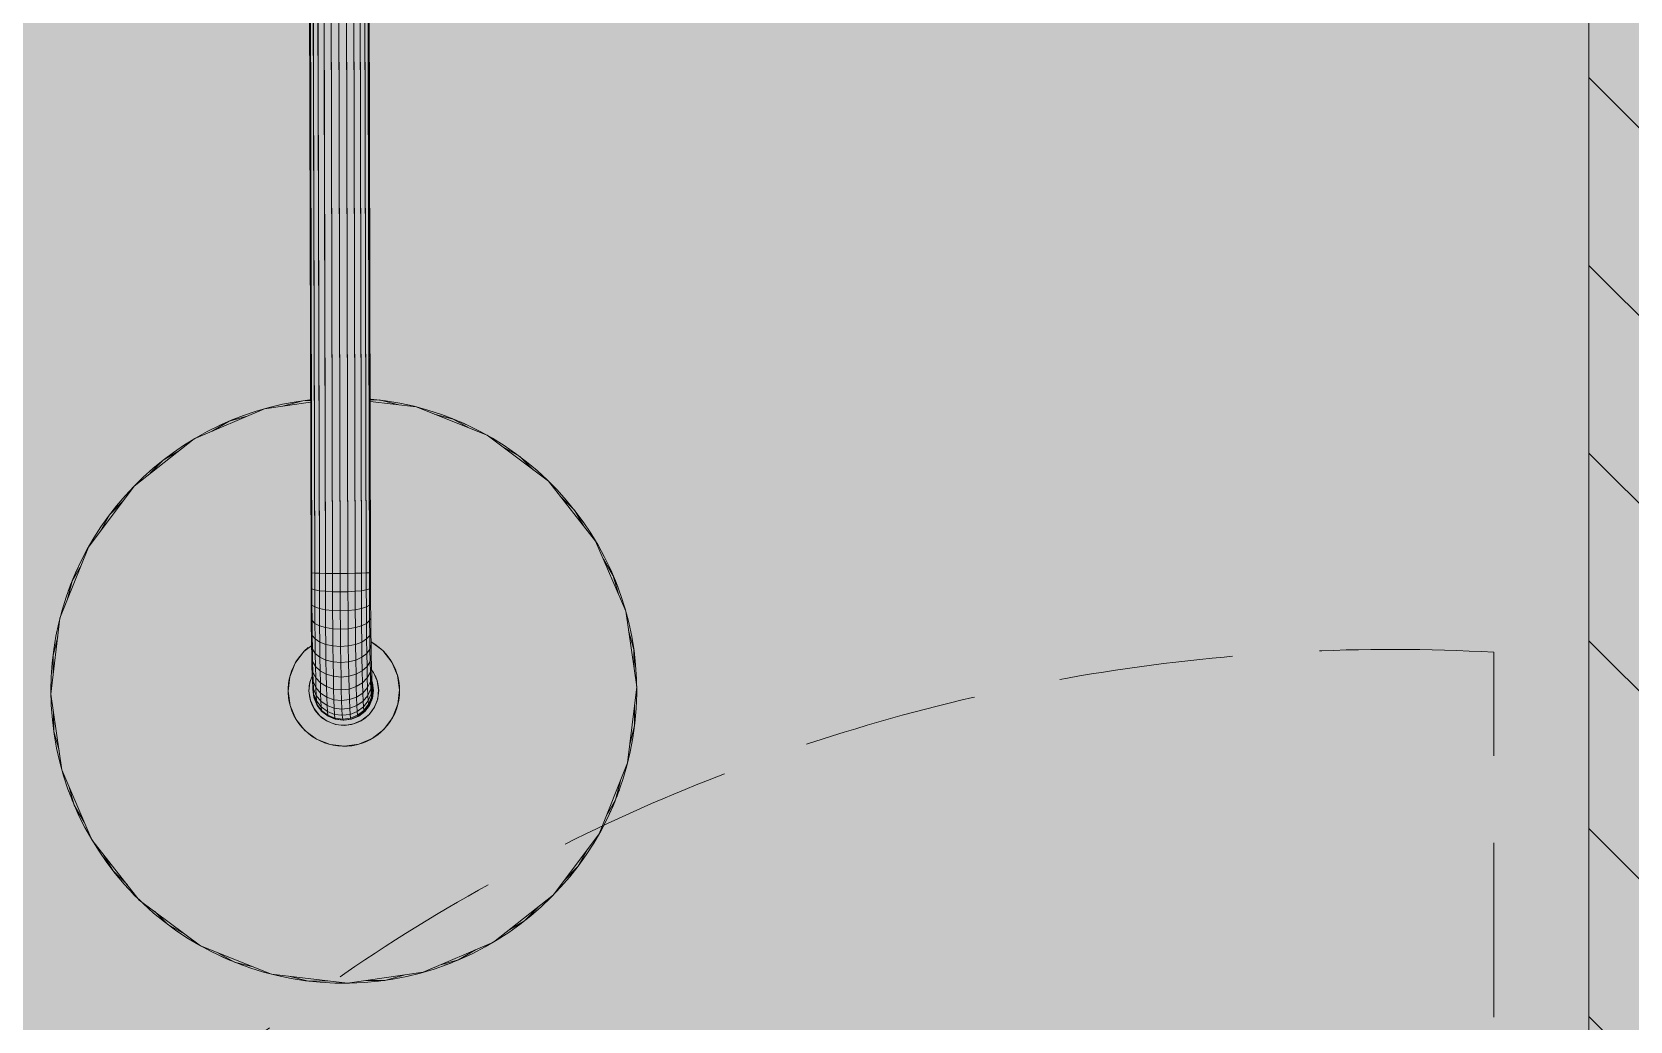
# Model space of a CAD drawing. Header units: millimetres. Extents: x -18512 to 101824, y -95768 to 52898.
# Drawn here: x 73229 to 73802, y -55471 to -55116 of the extents above; entities that cross this region are included whole.
import ezdxf

# ---------------------------------------------------------------- set-up
doc = ezdxf.new("R2010")
doc.units = ezdxf.units.MM
doc.header["$LTSCALE"] = 25
doc.linetypes.add('DASHED', pattern=[0.75, 0.5, -0.25])
doc.layers.get('0').update_dxf_attribs({"color": 254, "lineweight": 0})
for name, color, linetype, lineweight in [('_FW_FUR_FIXED', 62, 'Continuous', 0), ('I-WALL', 2, 'Continuous', 9), ('xref-first floor frm cunsult$0$G-IMPT', 8, 'Continuous', 9)]:
    doc.layers.add(name, color=color, linetype=linetype, lineweight=lineweight)
doc.layers.add('AR WALL HATCH', color=8, linetype='Continuous')

# ---------------------------------------------------------------- blocks, each defined once
blk = doc.blocks.new('xref-first floor frm cunsult$0$rainshower - rain shower_dwg_Group_1-6994171-FIRST FLOOR PLAN')
at = {"layer": 'xref-first floor frm cunsult$0$G-IMPT'}
for p, q in [((76.56, 206.07), (103.69, 209.98)), ((83.51, 207.07), (90.28, 208.96)), ((90.28, 208.96), (97.02, 209.02)), ((103.69, 209.98), (130.91, 206.74)), ((110.66, 209.15), (117.68, 209.22)), ((117.68, 209.22), (124.22, 207.54)), ((130.91, 206.74), (156.36, 196.57)), ((51.37, 195.27), (76.56, 206.07)), ((57.82, 198.04), (63.87, 201.6)), ((63.87, 201.6), (70.37, 203.41)), ((137.43, 204.14), (144.23, 202.39)), ((144.23, 202.39), (150.1, 199.07)), ((29.83, 178.31), (51.37, 195.27)), ((156.36, 196.57), (178.31, 180.15)), ((40.27, 187.67), (46.07, 191.1)), ((161.99, 192.36), (168.1, 188.91)), ((35.35, 182.66), (40.27, 187.67)), ((168.1, 188.91), (172.91, 184.19)), ((13.42, 156.36), (29.83, 178.31)), ((178.31, 180.15), (195.27, 158.61)), ((21.07, 168.1), (25.79, 172.91)), ((182.66, 174.63), (187.67, 169.72)), ((17.62, 161.99), (21.07, 168.1)), ((187.67, 169.72), (191.1, 163.91)), ((3.24, 130.91), (13.42, 156.36)), ((195.27, 158.61), (206.07, 133.42)), ((7.6, 144.23), (10.91, 150.1)), ((198.04, 152.16), (201.6, 146.11)), ((7.6, 144.23), (5.85, 137.43)), ((201.6, 146.11), (203.41, 139.62)), ((209.98, 106.29), (206.07, 133.42)), ((0, 103.69), (3.24, 130.91)), ((207.07, 126.47), (208.96, 119.71)), ((2.44, 124.22), (0.76, 117.68)), ((90.67, 118.95), (94.77, 122.18)), ((94.77, 122.18), (99.57, 124.24)), ((99.57, 124.24), (104.74, 124.99)), ((104.74, 124.99), (109.92, 124.37)), ((109.92, 124.37), (114.77, 122.44)), ((114.77, 122.44), (118.95, 119.31)), ((0.83, 110.66), (0.76, 117.68)), ((85.61, 109.92), (87.55, 114.77)), ((87.55, 114.77), (90.67, 118.95)), ((98.49, 115.67), (95.95, 113.63)), ((101.48, 116.99), (98.49, 115.67)), ((101.48, 116.99), (104.7, 117.49)), ((107.95, 117.14), (104.7, 117.49)), ((107.95, 117.14), (110.99, 115.96)), ((113.63, 114.03), (110.99, 115.96)), ((118.95, 119.31), (122.18, 115.21)), ((122.18, 115.21), (124.24, 110.41)), ((208.96, 119.71), (209.02, 112.96)), ((85.61, 109.92), (84.99, 104.74)), ((92.85, 107.95), (94.03, 110.99)), ((94.03, 110.99), (95.95, 113.63)), ((115.67, 111.49), (113.63, 114.03)), ((116.99, 108.5), (115.67, 111.49)), ((124.24, 110.41), (124.99, 105.25)), ((3.91, 76.56), (0, 103.69)), ((85.74, 99.57), (84.99, 104.74)), ((92.85, 107.95), (92.5, 104.7)), ((92.5, 104.7), (93, 101.48)), ((117.49, 105.28), (116.99, 108.5)), ((117.14, 102.03), (117.49, 105.28)), ((124.37, 100.06), (124.99, 105.25)), ((206.74, 79.07), (209.98, 106.29)), ((85.74, 99.57), (87.8, 94.77)), ((93, 101.48), (94.31, 98.49)), ((95.04, 97.59), (94.31, 98.49)), ((116.07, 99.29), (117.14, 102.03)), ((122.44, 95.21), (124.37, 100.06)), ((209.15, 99.32), (209.22, 92.3)), ((1.03, 90.28), (0.96, 97.02)), ((87.8, 94.77), (91.03, 90.67)), ((119.31, 91.03), (122.44, 95.21)), ((207.54, 85.77), (209.22, 92.3)), ((1.03, 90.28), (2.91, 83.51)), ((91.03, 90.67), (95.21, 87.55)), ((116.5, 88.82), (119.31, 91.03)), ((14.72, 51.37), (3.91, 76.56)), ((206.74, 79.07), (196.57, 53.62)), ((6.57, 70.37), (8.38, 63.87)), ((202.39, 65.76), (204.14, 72.55)), ((8.38, 63.87), (11.95, 57.82)), ((199.07, 59.88), (202.39, 65.76)), ((196.57, 53.62), (180.15, 31.67)), ((31.67, 29.83), (14.72, 51.37)), ((18.89, 46.07), (22.32, 40.27)), ((188.91, 41.88), (192.36, 48)), ((22.32, 40.27), (27.33, 35.35)), ((184.19, 37.07), (188.91, 41.88)), ((53.62, 13.42), (31.67, 29.83)), ((180.15, 31.67), (158.61, 14.72)), ((37.07, 25.79), (41.88, 21.07)), ((169.72, 22.32), (174.26, 26.95)), ((41.88, 21.07), (48, 17.62)), ((163.91, 18.89), (169.72, 22.32)), ((79.07, 3.24), (53.62, 13.42)), ((158.61, 14.72), (133.42, 3.91)), ((146.11, 8.38), (152.16, 11.95)), ((59.88, 10.91), (65.76, 7.6)), ((65.76, 7.6), (72.55, 5.85)), ((139.62, 6.57), (146.11, 8.38)), ((95.54, 1.28), (79.07, 3.24)), ((85.77, 2.44), (92.3, 0.76)), ((92.3, 0.76), (95.54, 0.79)), ((116.89, 1.53), (133.42, 3.91)), ((116.89, 1), (119.71, 1.03)), ((119.71, 1.03), (126.47, 2.91))]:
    blk.add_line(p, q, dxfattribs=at)
for radius, start, end in [(105, 360, 264.7077), (105, 88.8594, 90), (105, 88.8594, 90), (105, 110.1403, 115.1724), (105, 110.1403, 115.1724), (105, 65.1403, 70.1725), (105, 65.1403, 70.1725), (105, 133.8593, 135), (105, 133.8593, 135), (105, 43.8594, 45), (105, 43.8594, 45), (105, 155.1403, 160.1724), (105, 155.1403, 160.1724), (105, 20.1403, 25.1724), (105, 20.1403, 25.1724), (20, 309.7296, 180), (12.5, 360, 205.6201), (105, 178.8594, 180), (105, 178.8594, 180), (20, 180, 239.8649), (12.5, 345.4679, 360), (105, 276.6626, 360), (105, 358.8594, 360), (105, 358.8594, 360), (105, 200.1403, 205.1724), (105, 200.1403, 205.1724), (105, 335.1403, 340.1725), (105, 335.1403, 340.1725), (105, 223.8594, 225), (105, 223.8594, 225), (105, 313.8594, 315), (105, 313.8594, 315), (105, 245.1403, 250.1724), (105, 245.1403, 250.1724), (105, 290.1403, 295.1724), (105, 290.1403, 295.1724)]:
    blk.add_arc((104.99, 104.99), radius, start, end, dxfattribs=at)
blk = doc.blocks.new('xref-first floor frm cunsult$0$rainshower - rain shower_dwg_Group_8-6994175-FIRST FLOOR PLAN')
at = {"layer": 'xref-first floor frm cunsult$0$G-IMPT'}
for p, q in [((145.35, 490.48), (147.04, 492.7)), ((147.32, 492.7), (145.62, 490.48)), ((147.04, 492.7), (149.25, 494.39)), ((147.04, 492.7), (147.32, 492.7)), ((149.53, 494.39), (147.32, 492.7)), ((147.32, 492.7), (147.44, 492.28)), ((149.65, 493.97), (147.44, 492.28)), ((149.25, 494.39), (151.83, 495.46)), ((149.25, 494.39), (149.53, 494.39)), ((152.1, 495.46), (149.53, 494.39)), ((149.53, 494.39), (149.65, 493.97)), ((152.23, 495.03), (149.65, 493.97)), ((149.65, 493.97), (149.78, 492.65)), ((152.36, 493.69), (149.78, 492.65)), ((149.78, 492.65), (152.36, 493.69)), ((151.83, 495.46), (154.59, 495.82)), ((151.83, 495.46), (152.1, 495.46)), ((154.87, 495.82), (152.1, 495.46)), ((152.1, 495.46), (152.23, 495.03)), ((154.99, 495.39), (152.23, 495.03)), ((152.23, 495.03), (152.36, 493.69)), ((155.12, 494.04), (152.36, 493.69)), ((152.36, 493.69), (152.48, 491.47)), ((154.59, 495.82), (154.87, 495.82)), ((154.59, 495.82), (157.36, 495.46)), ((154.59, 495.82), (157.36, 495.46)), ((157.36, 495.46), (154.59, 495.82)), ((157.63, 495.46), (154.87, 495.82)), ((154.87, 495.82), (154.99, 495.39)), ((157.75, 495.03), (154.99, 495.39)), ((154.99, 495.39), (155.12, 494.04)), ((157.88, 493.69), (155.12, 494.04)), ((155.12, 494.04), (155.25, 491.81)), ((155.12, 494.04), (157.88, 493.69)), ((159.93, 494.39), (157.36, 495.46)), ((157.63, 495.46), (157.36, 495.46)), ((157.36, 495.46), (159.93, 494.39)), ((160.2, 494.39), (157.63, 495.46)), ((157.63, 495.46), (157.75, 495.03)), ((160.33, 493.97), (157.75, 495.03)), ((157.75, 495.03), (157.88, 493.69)), ((160.45, 492.65), (157.88, 493.69)), ((157.88, 493.69), (158.01, 491.47)), ((157.88, 493.69), (160.45, 492.65)), ((157.88, 493.69), (158.01, 491.47)), ((162.14, 492.7), (159.93, 494.39)), ((160.2, 494.39), (159.93, 494.39)), ((162.41, 492.7), (160.2, 494.39)), ((160.2, 494.39), (160.33, 493.97)), ((162.53, 492.29), (160.33, 493.97)), ((160.33, 493.97), (160.45, 492.65)), ((162.14, 492.7), (162.41, 492.7)), ((164.11, 490.48), (162.41, 492.7)), ((162.41, 492.7), (162.53, 492.29)), ((144.28, 487.91), (143.92, 485.14)), ((144.55, 487.91), (144.19, 485.14)), ((144.28, 487.91), (145.35, 490.48)), ((144.28, 487.91), (144.55, 487.91)), ((144.66, 487.53), (144.29, 484.78)), ((145.62, 490.48), (144.55, 487.91)), ((144.55, 487.91), (144.62, 487.68)), ((145.73, 490.09), (144.66, 487.53)), ((144.66, 487.53), (144.77, 486.38)), ((145.85, 488.87), (144.77, 486.38)), ((145.35, 490.48), (145.62, 490.48)), ((145.62, 490.48), (145.73, 490.09)), ((147.44, 492.28), (145.73, 490.09)), ((145.73, 490.09), (145.85, 488.87)), ((147.56, 491.01), (145.85, 488.87)), ((145.85, 488.87), (147.56, 491.01)), ((145.85, 488.87), (145.96, 486.87)), ((147.68, 488.91), (145.96, 486.87)), ((147.44, 492.28), (147.56, 491.01)), ((149.78, 492.65), (147.56, 491.01)), ((147.56, 491.01), (147.68, 488.91)), ((147.56, 491.01), (147.68, 488.91)), ((149.9, 490.48), (147.68, 488.91)), ((147.68, 488.91), (149.9, 490.48)), ((147.68, 488.91), (147.79, 486.03)), ((150.02, 487.5), (147.79, 486.03)), ((150.02, 487.5), (147.79, 486.03)), ((149.78, 492.65), (149.9, 490.48)), ((152.48, 491.47), (149.9, 490.48)), ((149.9, 490.48), (152.48, 491.47)), ((149.9, 490.48), (150.01, 487.68)), ((149.9, 490.48), (150.01, 487.68)), ((152.6, 488.42), (150.02, 487.5)), ((150.02, 487.5), (150.12, 483.75)), ((150.12, 483.75), (150.02, 487.5)), ((155.25, 491.81), (152.48, 491.47)), ((152.48, 491.47), (152.6, 488.42)), ((152.48, 491.47), (152.6, 488.42)), ((155.37, 488.74), (152.6, 488.42)), ((152.6, 488.42), (152.71, 484.6)), ((158.01, 491.47), (155.25, 491.81)), ((155.25, 491.81), (155.37, 488.74)), ((155.25, 491.81), (155.37, 488.74)), ((158.13, 488.43), (155.37, 488.74)), ((155.37, 488.74), (155.48, 484.89)), ((155.37, 488.74), (158.13, 488.43)), ((160.58, 490.49), (158.01, 491.47)), ((158.01, 491.47), (158.13, 488.43)), ((160.69, 487.5), (158.13, 488.43)), ((158.13, 488.43), (158.24, 484.6)), ((158.13, 488.43), (158.24, 484.6)), ((162.66, 491.01), (160.45, 492.65)), ((160.45, 492.65), (160.58, 490.49)), ((162.77, 488.91), (160.58, 490.49)), ((160.58, 490.49), (160.68, 487.68)), ((162.89, 486.03), (160.69, 487.5)), ((160.69, 487.5), (160.8, 483.75)), ((160.69, 487.5), (162.89, 486.03)), ((164.23, 490.09), (162.53, 492.29)), ((162.53, 492.29), (162.66, 491.01)), ((164.34, 488.87), (162.66, 491.01)), ((162.66, 491.01), (162.77, 488.91)), ((162.66, 491.01), (164.34, 488.87)), ((162.66, 491.01), (162.77, 488.91)), ((164.45, 486.87), (162.77, 488.91)), ((162.77, 488.91), (162.89, 486.03)), ((162.77, 488.91), (164.45, 486.87)), ((165.18, 487.91), (164.11, 490.48)), ((165.29, 487.53), (164.23, 490.09)), ((164.23, 490.09), (164.34, 488.87)), ((164.91, 487.91), (164.29, 489.39)), ((164.91, 487.91), (164.29, 489.39)), ((165.4, 486.38), (164.34, 488.87)), ((164.34, 488.87), (164.45, 486.87)), ((164.34, 488.87), (164.45, 486.87)), ((164.91, 487.91), (165.18, 487.91)), ((165.18, 487.91), (165.29, 487.53)), ((165.54, 485.14), (165.18, 487.91)), ((165.64, 484.78), (165.29, 487.53)), ((165.29, 487.53), (165.4, 486.38)), ((144.28, 482.38), (143.92, 485.14)), ((143.92, 485.14), (144.19, 485.14)), ((144.55, 482.38), (144.19, 485.14)), ((144.19, 485.14), (144.29, 484.78)), ((144.28, 482.38), (144.84, 481.02)), ((144.28, 482.38), (144.55, 482.38)), ((144.65, 482.04), (144.29, 484.78)), ((144.29, 484.78), (144.4, 483.7)), ((144.77, 486.38), (144.4, 483.7)), ((144.4, 483.7), (144.5, 481.92)), ((144.75, 481.03), (144.4, 483.7)), ((144.88, 484.48), (144.5, 481.92)), ((144.5, 481.92), (144.59, 479.47)), ((144.72, 480.26), (144.5, 481.92)), ((144.92, 481.49), (144.55, 482.38)), ((144.55, 482.38), (144.65, 482.04)), ((144.98, 481.87), (144.59, 479.47)), ((144.65, 482.04), (144.91, 481.41)), ((144.65, 482.04), (144.75, 481.03)), ((144.77, 486.38), (144.88, 484.48)), ((144.77, 486.38), (144.88, 484.48)), ((145.96, 486.87), (144.88, 484.48)), ((144.88, 484.48), (144.98, 481.87)), ((146.07, 484.11), (144.98, 481.87)), ((144.98, 481.87), (145.07, 478.59)), ((145.96, 486.87), (146.07, 484.11)), ((147.79, 486.03), (146.07, 484.11)), ((146.07, 484.11), (146.17, 480.64)), ((147.89, 482.4), (146.17, 480.64)), ((147.79, 486.03), (147.89, 482.4)), ((150.12, 483.75), (147.89, 482.4)), ((147.89, 482.4), (147.99, 478.1)), ((147.99, 478.1), (147.89, 482.4)), ((152.71, 484.6), (150.12, 483.75)), ((152.71, 484.6), (150.12, 483.75)), ((150.12, 483.75), (150.22, 479.3)), ((155.48, 484.89), (152.71, 484.6)), ((152.71, 484.6), (152.81, 480.05)), ((152.81, 480.05), (152.71, 484.6)), ((158.24, 484.6), (155.48, 484.89)), ((155.48, 484.89), (155.58, 480.31)), ((160.8, 483.75), (158.24, 484.6)), ((158.24, 484.6), (158.33, 480.05)), ((162.99, 482.4), (160.8, 483.75)), ((160.8, 483.75), (160.89, 479.3)), ((164.56, 484.11), (162.89, 486.03)), ((162.89, 486.03), (162.99, 482.4)), ((162.89, 486.03), (162.99, 482.4)), ((164.66, 480.64), (162.99, 482.4)), ((162.99, 482.4), (163.08, 478.1)), ((162.99, 482.4), (164.66, 480.64)), ((165.5, 484.48), (164.45, 486.87)), ((164.45, 486.87), (164.56, 484.11)), ((164.45, 486.87), (165.5, 484.48)), ((164.45, 486.87), (164.56, 484.11)), ((165.6, 481.87), (164.56, 484.11)), ((164.56, 484.11), (164.66, 480.64)), ((165.75, 483.7), (165.4, 486.38)), ((165.4, 486.38), (165.5, 484.48)), ((165.85, 481.92), (165.5, 484.48)), ((165.5, 484.48), (165.6, 481.87)), ((165.5, 484.48), (165.6, 481.87)), ((165.52, 483.91), (165.64, 484.78)), ((165.54, 485.14), (165.64, 484.78)), ((165.58, 482.51), (165.75, 483.7)), ((165.94, 479.47), (165.6, 481.87)), ((165.6, 481.87), (165.7, 478.59)), ((165.64, 484.78), (165.75, 483.7)), ((165.64, 480.55), (165.85, 481.92)), ((165.75, 483.7), (165.85, 481.92)), ((165.85, 481.92), (165.94, 479.47)), ((144.59, 479.47), (144.68, 476.4)), ((145.07, 478.59), (144.68, 476.4)), ((144.68, 476.4), (144.76, 472.74)), ((146.17, 480.64), (145.07, 478.59)), ((145.07, 478.59), (145.16, 474.7)), ((146.26, 476.53), (145.16, 474.7)), ((146.17, 480.64), (146.26, 476.53)), ((146.17, 480.64), (146.26, 476.53)), ((147.99, 478.1), (146.26, 476.53)), ((146.26, 476.53), (146.34, 471.84)), ((150.22, 479.3), (147.99, 478.1)), ((150.22, 479.3), (147.99, 478.1)), ((147.99, 478.1), (148.07, 473.19)), ((152.81, 480.05), (150.22, 479.3)), ((150.22, 479.3), (150.3, 474.22)), ((150.3, 474.22), (150.22, 479.3)), ((155.58, 480.31), (152.81, 480.05)), ((155.58, 480.31), (152.81, 480.05)), ((152.81, 480.05), (152.9, 474.87)), ((158.33, 480.05), (155.58, 480.31)), ((155.58, 480.31), (155.66, 475.1)), ((155.66, 475.1), (155.58, 480.31)), ((160.89, 479.3), (158.33, 480.05)), ((158.33, 480.05), (158.42, 474.87)), ((163.08, 478.1), (160.89, 479.3)), ((160.89, 479.3), (160.98, 474.22)), ((164.75, 476.53), (163.08, 478.1)), ((163.08, 478.1), (163.17, 473.19)), ((163.08, 478.1), (164.75, 476.53)), ((165.7, 478.59), (164.66, 480.64)), ((164.66, 480.64), (164.75, 476.53)), ((164.66, 480.64), (164.75, 476.53)), ((165.78, 474.7), (164.75, 476.53)), ((164.75, 476.53), (164.83, 471.84)), ((164.75, 476.53), (165.78, 474.7)), ((164.75, 476.53), (164.83, 471.84)), ((166.03, 476.4), (165.7, 478.59)), ((165.7, 478.59), (165.78, 474.7)), ((165.71, 478.05), (165.94, 479.47)), ((165.78, 474.99), (166.03, 476.4)), ((166.03, 476.4), (165.78, 474.99)), ((165.94, 479.47), (166.03, 476.4)), ((166.03, 476.4), (166.11, 472.75)), ((145.16, 474.7), (144.76, 472.74)), ((144.76, 472.74), (144.83, 468.58)), ((145.23, 470.27), (144.83, 468.58)), ((145.16, 474.7), (145.23, 470.27)), ((145.23, 470.27), (145.16, 474.7)), ((146.34, 471.84), (145.23, 470.27)), ((146.34, 471.84), (145.23, 470.27)), ((145.23, 470.27), (145.3, 465.36)), ((148.07, 473.19), (146.34, 471.84)), ((146.34, 471.84), (146.4, 466.65)), ((146.4, 466.65), (146.34, 471.84)), ((150.3, 474.22), (148.07, 473.19)), ((148.07, 473.19), (150.3, 474.22)), ((148.07, 473.19), (148.14, 467.76)), ((152.9, 474.87), (150.3, 474.22)), ((152.9, 474.87), (150.3, 474.22)), ((150.3, 474.22), (150.38, 468.61)), ((150.3, 474.22), (150.38, 468.61)), ((155.66, 475.1), (152.9, 474.87)), ((152.9, 474.87), (152.97, 469.14)), ((152.97, 469.14), (152.9, 474.87)), ((158.42, 474.87), (155.66, 475.1)), ((155.66, 475.1), (155.74, 469.33)), ((158.42, 474.87), (155.66, 475.1)), ((160.98, 474.22), (158.42, 474.87)), ((158.42, 474.87), (158.49, 469.15)), ((158.49, 469.15), (158.42, 474.87)), ((163.17, 473.19), (160.98, 474.22)), ((160.98, 474.22), (161.05, 468.61)), ((160.98, 474.22), (161.05, 468.61)), ((164.83, 471.84), (163.17, 473.19)), ((163.17, 473.19), (163.23, 467.76)), ((165.86, 470.27), (164.83, 471.84)), ((164.83, 471.84), (164.89, 466.65)), ((166.11, 472.75), (165.78, 474.7)), ((165.78, 474.7), (165.86, 470.27)), ((165.78, 474.7), (166.11, 472.75)), ((165.78, 474.7), (165.86, 470.27)), ((165.84, 471.42), (166.11, 472.75)), ((166.18, 468.58), (165.86, 470.27)), ((165.86, 470.27), (165.92, 465.36)), ((166.11, 472.75), (166.18, 468.58)), ((166.11, 472.75), (166.18, 468.58)), ((144.83, 468.58), (144.88, 464.25)), ((144.83, 468.58), (144.88, 464.25)), ((145.3, 465.36), (144.89, 463.98)), ((146.4, 466.65), (145.3, 465.36)), ((145.3, 465.36), (145.34, 460.07)), ((148.14, 467.76), (146.4, 466.65)), ((148.14, 467.76), (146.4, 466.65)), ((146.4, 466.65), (146.46, 461.06)), ((150.38, 468.61), (148.14, 467.76)), ((148.14, 467.76), (148.19, 461.91)), ((148.19, 461.91), (148.14, 467.76)), ((152.97, 469.14), (150.38, 468.61)), ((150.38, 468.61), (152.97, 469.14)), ((150.38, 468.61), (150.43, 462.56)), ((155.74, 469.33), (152.97, 469.14)), ((155.74, 469.33), (152.97, 469.14)), ((152.97, 469.14), (153.03, 462.97)), ((158.49, 469.15), (155.74, 469.33)), ((155.74, 469.33), (155.8, 463.1)), ((155.74, 469.33), (158.49, 469.15)), ((155.8, 463.1), (155.74, 469.33)), ((161.05, 468.61), (158.49, 469.15)), ((158.49, 469.15), (158.55, 462.97)), ((158.49, 469.15), (158.55, 462.97)), ((163.23, 467.76), (161.05, 468.61)), ((161.05, 468.61), (161.11, 462.56)), ((161.05, 468.61), (163.23, 467.76)), ((164.89, 466.65), (163.23, 467.76)), ((163.23, 467.76), (163.29, 461.91)), ((165.92, 465.36), (164.89, 466.65)), ((164.89, 466.65), (164.95, 461.06)), ((164.89, 466.65), (165.92, 465.36)), ((166.24, 463.98), (165.92, 465.36)), ((165.92, 465.36), (165.97, 460.07)), ((165.92, 465.36), (165.97, 460.07)), ((166.18, 468.58), (166.23, 464.25)), ((144.89, 463.98), (144.93, 459.01)), ((145.34, 460.07), (144.93, 459.01)), ((144.93, 459.01), (144.97, 453.76)), ((144.97, 453.76), (144.93, 459.01)), ((146.46, 461.06), (145.34, 460.07)), ((145.34, 460.07), (146.46, 461.06)), ((145.34, 460.07), (145.38, 454.48)), ((145.34, 460.07), (145.38, 454.48)), ((148.19, 461.91), (146.46, 461.06)), ((146.46, 461.06), (146.49, 455.15)), ((150.43, 462.56), (148.19, 461.91)), ((148.19, 461.91), (148.23, 455.72)), ((153.03, 462.97), (150.43, 462.56)), ((150.43, 462.56), (153.03, 462.97)), ((150.43, 462.56), (150.47, 456.16)), ((155.8, 463.1), (153.03, 462.97)), ((153.03, 462.97), (153.07, 456.44)), ((153.03, 462.97), (153.07, 456.44)), ((158.55, 462.97), (155.8, 463.1)), ((155.8, 463.1), (155.84, 456.54)), ((161.11, 462.56), (158.55, 462.97)), ((158.55, 462.97), (158.59, 456.44)), ((158.55, 462.97), (161.11, 462.56)), ((163.29, 461.91), (161.11, 462.56)), ((161.11, 462.56), (161.15, 456.16)), ((163.29, 461.91), (161.11, 462.56)), ((161.11, 462.56), (161.15, 456.16)), ((164.95, 461.06), (163.29, 461.91)), ((163.29, 461.91), (163.33, 455.72)), ((163.33, 455.72), (163.29, 461.91)), ((165.97, 460.07), (164.95, 461.06)), ((164.95, 461.06), (164.99, 455.15)), ((164.95, 461.06), (164.99, 455.15)), ((166.28, 459.01), (165.97, 460.07)), ((165.97, 460.07), (166, 454.48)), ((165.97, 460.07), (166.28, 459.01)), ((166.24, 463.98), (166.28, 459.01)), ((166.28, 459.01), (166.32, 453.77)), ((166.28, 459.01), (166.32, 453.77)), ((145.38, 454.48), (144.97, 453.76)), ((144.97, 453.76), (144.99, 448.33)), ((146.49, 455.15), (145.38, 454.48)), ((145.38, 454.48), (146.49, 455.15)), ((145.38, 454.48), (145.4, 448.69)), ((148.23, 455.72), (146.49, 455.15)), ((146.49, 455.15), (146.52, 449.03)), ((146.49, 455.15), (146.52, 449.03)), ((150.47, 456.16), (148.23, 455.72)), ((148.23, 455.72), (148.26, 449.32)), ((148.23, 455.72), (148.26, 449.32)), ((153.07, 456.44), (150.47, 456.16)), ((150.47, 456.16), (150.5, 449.54)), ((155.84, 456.54), (153.07, 456.44)), ((153.07, 456.44), (155.84, 456.54)), ((153.07, 456.44), (153.09, 449.68)), ((158.59, 456.44), (155.84, 456.54)), ((155.84, 456.54), (155.86, 449.73)), ((155.84, 456.54), (155.86, 449.73)), ((161.15, 456.16), (158.59, 456.44)), ((158.59, 456.44), (158.62, 449.68)), ((163.33, 455.72), (161.15, 456.16)), ((161.15, 456.16), (161.17, 449.54)), ((164.99, 455.15), (163.33, 455.72)), ((163.33, 455.72), (163.35, 449.32)), ((166, 454.48), (164.99, 455.15)), ((164.99, 455.15), (165.01, 449.03)), ((164.99, 455.15), (166, 454.48)), ((166.32, 453.77), (166, 454.48)), ((166, 454.48), (166.03, 448.69)), ((166.32, 453.77), (166.34, 448.33)), ((145.4, 448.69), (144.99, 448.33)), ((144.99, 448.33), (144.99, 442.79)), ((146.52, 449.03), (145.4, 448.69)), ((146.52, 449.03), (145.4, 448.69)), ((145.4, 448.69), (145.41, 442.89)), ((148.26, 449.32), (146.52, 449.03)), ((146.52, 449.03), (146.53, 442.97)), ((146.53, 442.97), (146.53, 449.03)), ((150.5, 449.54), (148.26, 449.32)), ((148.26, 449.32), (150.5, 449.54)), ((148.26, 449.32), (148.26, 443.05)), ((153.09, 449.68), (150.5, 449.54)), ((150.5, 449.54), (150.51, 443.1)), ((155.86, 449.73), (153.09, 449.68)), ((155.86, 449.73), (153.09, 449.68)), ((153.09, 449.68), (153.1, 443.14)), ((158.62, 449.68), (155.86, 449.73)), ((155.86, 449.73), (155.87, 443.16)), ((155.86, 449.73), (158.62, 449.68)), ((155.87, 443.16), (155.87, 449.73)), ((161.17, 449.54), (158.62, 449.68)), ((158.62, 449.68), (158.63, 443.15)), ((158.62, 449.68), (161.17, 449.54)), ((158.62, 449.68), (158.62, 443.15)), ((163.35, 449.32), (161.17, 449.54)), ((161.17, 449.54), (161.18, 443.12)), ((163.36, 449.32), (161.17, 449.54)), ((161.17, 449.54), (161.17, 443.12)), ((165.01, 449.03), (163.35, 449.32)), ((163.35, 449.32), (163.36, 443.06)), ((166.03, 448.69), (165.01, 449.03)), ((165.01, 449.03), (165.02, 442.99)), ((166.03, 448.7), (165.01, 449.03)), ((165.01, 449.03), (165.01, 442.99)), ((166.34, 448.33), (166.03, 448.69)), ((166.03, 448.69), (166.03, 442.91)), ((166.34, 448.33), (166.34, 442.82)), ((145.41, 442.89), (144.99, 442.79)), ((144.99, 442.79), (145.75, 128.73)), ((146.53, 442.97), (145.41, 442.89)), ((145.41, 442.89), (146.53, 442.97)), ((145.41, 442.89), (146.17, 128.64)), ((148.26, 443.05), (146.53, 442.97)), ((148.26, 443.05), (146.53, 442.97)), ((146.53, 442.97), (147.28, 128.56)), ((150.51, 443.1), (148.26, 443.05)), ((148.26, 443.05), (149.02, 128.5)), ((153.1, 443.14), (150.51, 443.1)), ((150.51, 443.1), (151.27, 128.45)), ((155.87, 443.16), (153.1, 443.14)), ((153.1, 443.14), (153.86, 128.42)), ((158.63, 443.15), (155.87, 443.16)), ((155.87, 443.16), (156.63, 128.42)), ((161.18, 443.12), (158.63, 443.15)), ((158.63, 443.15), (159.39, 128.44)), ((163.36, 443.06), (161.18, 443.12)), ((161.18, 443.12), (161.94, 128.48)), ((161.18, 443.12), (163.36, 443.06)), ((165.02, 442.99), (163.36, 443.06)), ((163.36, 443.06), (164.12, 128.54)), ((166.03, 442.91), (165.02, 442.99)), ((165.02, 442.99), (165.78, 128.62)), ((166.34, 442.82), (166.03, 442.91)), ((166.03, 442.91), (166.79, 128.71)), ((166.34, 442.82), (167.1, 128.8))]:
    blk.add_line(p, q, dxfattribs=at)
at = {"layer": 'xref-first floor frm cunsult$0$G-IMPT', "flags": 128}
for points in [[(157.55, 497.29), (154.3, 497.64), (151.08, 497.14), (148.1, 495.82), (145.55, 493.78), (143.63, 491.14), (142.45, 488.1), (142.1, 484.86), (142.6, 481.63), (143.91, 478.65), (144.64, 477.75)], [(143.92, 485.14), (144.28, 487.91), (145.35, 490.48), (147.04, 492.7)], [(145.35, 490.48), (145.62, 490.48), (147.32, 492.7), (147.44, 492.28), (149.65, 493.97), (149.78, 492.65)], [(157.36, 495.46), (157.63, 495.46), (154.87, 495.82), (154.59, 495.82), (151.83, 495.46), (149.25, 494.39), (147.04, 492.7), (147.32, 492.7), (149.53, 494.39), (149.65, 493.97), (152.23, 495.03), (152.36, 493.69)], [(149.25, 494.39), (149.53, 494.39), (152.1, 495.46), (152.23, 495.03), (154.99, 495.39), (155.12, 494.04)], [(151.83, 495.46), (152.1, 495.46), (154.87, 495.82), (154.99, 495.39), (157.75, 495.03), (157.88, 493.69)], [(152.36, 493.69), (155.12, 494.04), (155.25, 491.81)], [(152.36, 493.69), (152.48, 491.47), (155.25, 491.81)], [(165.67, 479.44), (166.74, 482.19), (167.09, 485.43), (166.59, 488.66), (165.27, 491.64), (163.23, 494.18), (160.59, 496.11), (157.55, 497.29)], [(162.14, 492.7), (159.93, 494.39), (159.93, 494.39), (160.2, 494.39), (157.63, 495.46), (157.75, 495.03), (160.33, 493.97), (160.45, 492.65), (162.66, 491.01)], [(162.14, 492.7), (162.41, 492.7), (160.2, 494.39), (160.33, 493.97), (162.53, 492.29), (162.66, 491.01)], [(164.11, 490.48), (162.41, 492.7), (162.53, 492.29), (164.23, 490.09), (164.34, 488.87)], [(144.84, 481.02), (144.28, 482.38), (143.92, 485.14), (144.19, 485.14), (144.55, 487.91), (144.62, 487.68)], [(145.96, 486.87), (145.85, 488.87), (144.77, 486.38), (144.66, 487.53), (144.29, 484.78), (144.19, 485.14), (144.55, 482.38), (144.65, 482.04), (144.91, 481.41)], [(144.28, 487.91), (144.55, 487.91), (145.62, 490.48), (145.73, 490.09), (147.44, 492.28), (147.56, 491.01)], [(144.66, 487.53), (145.73, 490.09), (145.85, 488.87)], [(147.79, 486.03), (147.68, 488.91), (145.96, 486.87)], [(147.56, 491.01), (149.78, 492.65), (149.9, 490.48)], [(150.02, 487.5), (152.6, 488.42), (152.71, 484.6), (155.48, 484.89), (155.58, 480.31)], [(152.6, 488.42), (155.37, 488.74), (155.48, 484.89)], [(155.25, 491.81), (158.01, 491.47), (158.13, 488.43)], [(158.01, 491.47), (160.58, 490.49), (160.68, 487.68)], [(158.13, 488.43), (160.69, 487.5), (160.8, 483.75)], [(160.45, 492.65), (160.58, 490.49), (162.77, 488.91), (162.89, 486.03)], [(164.11, 490.48), (165.18, 487.91), (164.91, 487.91)], [(165.64, 480.55), (165.85, 481.92), (165.75, 483.7), (165.4, 486.38), (165.29, 487.53), (164.23, 490.09)], [(164.34, 488.87), (165.4, 486.38), (165.5, 484.48)], [(165.54, 485.14), (165.18, 487.91), (165.29, 487.53), (165.64, 484.78), (165.75, 483.7), (165.58, 482.51)], [(144.28, 482.38), (144.55, 482.38), (144.92, 481.49)], [(144.75, 481.03), (144.65, 482.04), (144.29, 484.78), (144.4, 483.7), (144.77, 486.38)], [(144.98, 481.87), (144.88, 484.48), (144.5, 481.92), (144.4, 483.7), (144.75, 481.03)], [(144.72, 480.26), (144.5, 481.92), (144.59, 479.47)], [(144.59, 479.47), (144.98, 481.87), (145.07, 478.59), (146.17, 480.64)], [(144.88, 484.48), (145.96, 486.87), (146.07, 484.11)], [(147.89, 482.4), (146.17, 480.64), (146.07, 484.11), (144.98, 481.87)], [(146.07, 484.11), (147.79, 486.03), (147.89, 482.4)], [(147.89, 482.4), (150.12, 483.75), (150.22, 479.3), (152.81, 480.05)], [(155.48, 484.89), (158.24, 484.6), (158.33, 480.05)], [(158.24, 484.6), (160.8, 483.75), (160.89, 479.3)], [(160.8, 483.75), (162.99, 482.4), (163.08, 478.1)], [(162.89, 486.03), (164.56, 484.11), (164.66, 480.64)], [(164.56, 484.11), (165.6, 481.87), (165.7, 478.59)], [(165.5, 484.48), (165.85, 481.92), (165.94, 479.47), (165.71, 478.05)], [(165.54, 485.14), (165.64, 484.78), (165.52, 483.91)], [(165.6, 481.87), (165.94, 479.47), (166.03, 476.4)], [(144.59, 479.47), (144.68, 476.4), (145.07, 478.59)], [(145.16, 474.7), (144.76, 472.74), (144.68, 476.4)], [(145.07, 478.59), (145.16, 474.7), (146.26, 476.53), (146.34, 471.84), (148.07, 473.19)], [(146.26, 476.53), (147.99, 478.1), (148.07, 473.19)], [(152.81, 480.05), (152.9, 474.87), (155.66, 475.1), (155.74, 469.33)], [(155.58, 480.31), (158.33, 480.05), (158.42, 474.87), (160.98, 474.22)], [(158.33, 480.05), (160.89, 479.3), (160.98, 474.22)], [(160.89, 479.3), (163.08, 478.1), (163.17, 473.19)], [(164.66, 480.64), (165.7, 478.59), (165.78, 474.7)], [(165.7, 478.59), (166.03, 476.4), (166.11, 472.75), (165.84, 471.42)], [(145.3, 465.36), (145.23, 470.27), (144.83, 468.58), (144.76, 472.74)], [(148.07, 473.19), (148.14, 467.76), (150.38, 468.61), (150.43, 462.56)], [(160.98, 474.22), (163.17, 473.19), (163.23, 467.76), (164.89, 466.65), (164.95, 461.06), (165.97, 460.07), (166, 454.48)], [(163.17, 473.19), (164.83, 471.84), (164.89, 466.65)], [(164.83, 471.84), (165.86, 470.27), (165.92, 465.36)], [(165.86, 470.27), (166.18, 468.58), (166.23, 464.25)], [(144.89, 463.98), (145.3, 465.36), (145.34, 460.07)], [(146.46, 461.06), (146.4, 466.65), (145.3, 465.36)], [(152.97, 469.14), (153.03, 462.97), (155.8, 463.1), (155.84, 456.54), (158.59, 456.44), (158.62, 449.68)], [(161.11, 462.56), (161.05, 468.61), (158.49, 469.15)], [(163.23, 467.76), (163.29, 461.91), (164.95, 461.06)], [(165.92, 465.36), (166.24, 463.98), (166.28, 459.01)], [(144.89, 463.98), (144.93, 459.01), (145.34, 460.07)], [(150.47, 456.16), (148.23, 455.72), (148.19, 461.91), (146.46, 461.06)], [(146.46, 461.06), (146.49, 455.15), (148.23, 455.72)], [(150.47, 456.16), (150.43, 462.56), (148.19, 461.91)], [(158.59, 456.44), (158.55, 462.97), (155.8, 463.1)], [(145.4, 448.69), (145.38, 454.48), (144.97, 453.76)], [(144.97, 453.76), (144.99, 448.33), (145.4, 448.69), (145.4, 442.89)], [(153.09, 449.68), (153.07, 456.44), (150.47, 456.16)], [(153.09, 449.68), (150.5, 449.54), (150.47, 456.16)], [(161.17, 449.54), (161.15, 456.16), (158.59, 456.44)], [(161.15, 456.16), (163.33, 455.72), (163.35, 449.32), (165.01, 449.03)], [(165.01, 449.03), (164.99, 455.15), (163.33, 455.72)], [(166, 454.48), (166.32, 453.77), (166.34, 448.33)], [(166, 454.48), (166.03, 448.69), (166.34, 448.33)], [(146.52, 449.03), (148.26, 449.32), (148.26, 443.05), (150.51, 443.1), (151.27, 128.45), (153.86, 128.42), (153.88, 121.19), (156.65, 121.15), (156.67, 113.67), (159.42, 113.79), (159.44, 106.61)], [(150.5, 449.54), (150.5, 443.1), (153.1, 443.14), (153.86, 128.42), (156.63, 128.42)], [(156.63, 128.42), (155.87, 443.16), (153.1, 443.14), (153.1, 449.68)], [(166.79, 128.71), (165.78, 128.62), (165.02, 442.99), (163.36, 443.06), (163.36, 449.32)], [(167.1, 128.8), (166.34, 442.82), (166.03, 442.91), (166.03, 448.69)], [(144.99, 442.79), (145.41, 442.89), (146.17, 128.64), (147.28, 128.56), (147.3, 121.81), (149.04, 121.52)], [(146.17, 128.64), (145.75, 128.73), (144.99, 442.79)], [(146.53, 442.97), (147.28, 128.56), (149.02, 128.5), (149.04, 121.52)], [(151.27, 128.45), (149.02, 128.5), (148.26, 443.05)], [(161.94, 128.48), (159.39, 128.44), (158.63, 443.15), (155.87, 443.16)], [(158.63, 443.15), (161.18, 443.12), (161.94, 128.48)], [(163.36, 443.06), (164.12, 128.54), (165.78, 128.62), (165.79, 121.9)], [(165.02, 442.99), (166.03, 442.91), (166.79, 128.71), (167.1, 128.8), (167.12, 122.6)]]:
    blk.add_lwpolyline(points, dxfattribs=at)
blk.add_blockref('xref-first floor frm cunsult$0$rainshower - rain shower_dwg_Group_1-6994171-FIRST FLOOR PLAN', (49.6, 380.15))
blk = doc.blocks.new('xref-first floor frm cunsult$0$rainshower - rain shower_dwg_Group_2-6994176-FIRST FLOOR PLAN')
blk.add_blockref('xref-first floor frm cunsult$0$rainshower - rain shower_dwg_Group_8-6994175-FIRST FLOOR PLAN', (9.72, -6.14))
blk = doc.blocks.new('xref-first floor frm cunsult$0$rainshower - rain shower_dwg_Grohe_Rainshower_210-6994177-FIRST FLOOR PLAN')
at = {"rotation": 180}
blk.add_blockref('xref-first floor frm cunsult$0$rainshower - rain shower_dwg_Group_2-6994176-FIRST FLOOR PLAN', (330.75, -10.15), dxfattribs=at)
blk = doc.blocks.new('xref-first floor frm cunsult$0$rainshower - rain shower_dwg-6994168-FIRST FLOOR PLAN')
blk.add_blockref('xref-first floor frm cunsult$0$rainshower - rain shower_dwg_Grohe_Rainshower_210-6994177-FIRST FLOOR PLAN', (-2603.95, 2352.83))
blk = doc.blocks.new('xref-first floor frm cunsult$0$rainshower - rainshower-7292985-FIRST FLOOR PLAN')
at = {"rotation": 180}
blk.add_blockref('xref-first floor frm cunsult$0$rainshower - rain shower_dwg-6994168-FIRST FLOOR PLAN', (-2451.92, 2398.88), dxfattribs=at)

msp = doc.modelspace()

# ---------------------------------------------------------------- hatches: boundary and pattern name
at = {"transparency": 33554523}
h = msp.add_hatch(color=9, dxfattribs=at)
h.dxf.hatch_style = 1
edge = h.paths.add_edge_path(flags=16)
edge.add_arc((124670.95, -51457.35), 51648.04, 179.635673, 180.364327, ccw=False)
edge.add_line((73023.96, -51128.94), (73023.96, -51785.76))
h.paths.add_polyline_path([(70753.15, -58306.96), (70753.15, -50652.35), (75953.15, -50652.35), (75953.15, -58306.96)])
edge = h.paths.add_edge_path(flags=16)
edge.add_arc((-664.93, -51457.35), 73689.62, -0.2553511, 0.2553511, ccw=False)
edge.add_line((73023.96, -51785.76), (73023.96, -51128.94))
at = {"layer": 'AR WALL HATCH', "lineweight": 5}
h = msp.add_hatch(dxfattribs=at)
h.set_pattern_fill('ANSI31', color=256, scale=15, style=0)
h.set_pattern_definition([(135, (14281.706, 74014.626), (-33.67596, -33.67596), [])])
h.paths.add_polyline_path([(73787.35, -56098.97), (73887.35, -56098.97), (73887.35, -54838.71), (73787.35, -54838.71)])

# ---------------------------------------------------------------- linework, layer by layer
at = {"layer": '_FW_FUR_FIXED', "color": 9, "linetype": 'DASHED', "ltscale": 5}
msp.add_line((73753.28, -56032.34, 0), (73753.28, -55338.97, 0), dxfattribs=at)
msp.add_arc((73716.87, -56002.56), 664.59, 86.85946, 183.14067, dxfattribs=at)
at = {"layer": 'I-WALL'}
msp.add_line((73787.35, -54838.71, 0), (73787.35, -56098.97, 0), dxfattribs=at)

# ---------------------------------------------------------------- block references
at = {"color": 252, "lineweight": 5, "rotation": 180}
msp.add_blockref('xref-first floor frm cunsult$0$rainshower - rainshower-7292985-FIRST FLOOR PLAN', (73326.64, -54817.51, 0), dxfattribs=at)

doc.saveas('drawing.dxf')
